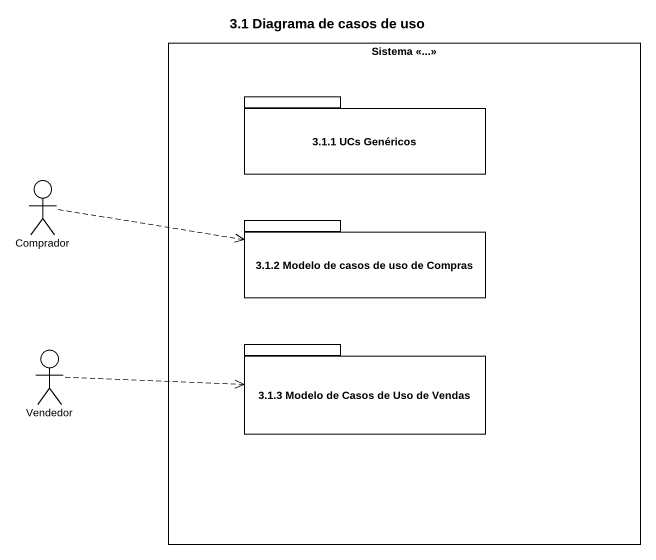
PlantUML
@startuml
title 3.1 Diagrama de casos de uso
rectangle "Sistema <<...>>" as Sistema {
  package "3.1.1 UCs Genéricos" as p3_1_1_UCs_Genéricos {
  }
  package "3.1.2 Modelo de casos de uso de Compras" as p3_1_2_Modelo_de_casos_de {
  }
  package "3.1.3 Modelo de Casos de Uso de Vendas" as p3_1_3_Modelo_de_Casos_de {
  }
}
actor Comprador
actor Vendedor
Comprador .right.> p3_1_2_Modelo_de_casos_de
Vendedor .right.> p3_1_3_Modelo_de_Casos_de
@enduml
